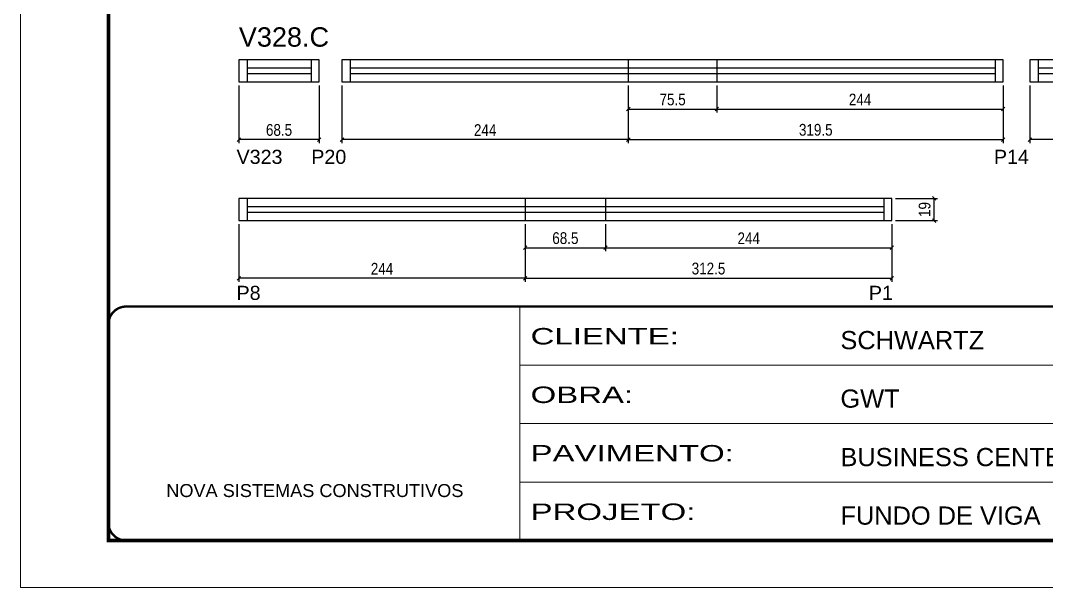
# Model space of a CAD drawing. Extents: x 3245 to 12416, y 917 to 10295.
# Drawn here: x 6429 to 7303, y 7809 to 8292 of the extents above; entities that cross this region are included whole.
import ezdxf

# ---------------------------------------------------------------- set-up
doc = ezdxf.new("R2010")
doc.units = 0
doc.linetypes.add('CONTINUO', pattern=[0])
doc.linetypes.add('DASHED', pattern=[0.75, 0.5, -0.25])
for name, color, linetype in [('5', 5, 'Continuous'), ('COTA', 241, 'Continuous'), ('NOMENCLATURA', 7, 'Continuous'), ('Painéis', 200, 'Continuous'), ('SARR_2.2x7', 40, 'Continuous')]:
    doc.layers.add(name, color=color, linetype=linetype)
doc.layers.add('Folhas', color=255, linetype='Continuous', lineweight=9)
doc.layers.add('SARRAFO DE PRESSAO', color=251, linetype='DASHED', lineweight=9)
doc.styles.add('ARIAL', font='arial.ttf')
doc.styles.add('COTA TECNICA-50', font='techl___.ttf', dxfattribs={"height": 10})
doc.styles.get("Standard").update_dxf_attribs({"font": 'arial.ttf'})
doc.styles.add('Tecnologia', font='')
doc.styles.get('Tecnologia').set_extended_font_data('Forgotten Futurist')
doc.dimstyles.new('COTA PAINEL-50', dxfattribs={"dimtxt": 10, "dimasz": 3, "dimexe": 3, "dimexo": 3, "dimgap": 3, "dimtad": 1, "dimdec": 1, "dimzin": 12, "dimdsep": 46, "dimtxsty": 'COTA TECNICA-50', "dimblk1": 'OBLIQUE', "dimblk2": 'OBLIQUE', "dimsah": 1, "dimcen": 0.9, "dimclrd": 4, "dimclre": 4, "dimclrt": 240, "dimadec": 1, "dimazin": 3, "dimtfac": 1, "dimtdec": 1, "dimtmove": 0, "dimatfit": 3, "dimfxl": 1, "dimtolj": 1, "dimtzin": 12, "dimarcsym": 0})

# ---------------------------------------------------------------- blocks, each defined once
blk = doc.blocks.new('9999999999')
at = {"color": 30, "linetype": 'CONTINUO'}
for p, q in [((98564.56, 34230.21), (98564.56, 34429.45)), ((98564.56, 34379.64), (99583.98, 34379.64)), ((98564.56, 34329.83), (99487.98, 34329.83)), ((98564.56, 34280.02), (99487.98, 34280.02))]:
    blk.add_line(p, q, dxfattribs=at)
at = {"color": 30, "linetype": 'CONTINUO', "const_width": 2}
blk.add_lwpolyline([(99583.98, 34230.21), (99583.98, 34414.45, 0.414214), (99568.98, 34429.45), (98228.98, 34429.45, 0.414214), (98213.98, 34414.45), (98213.98, 34245.21, 0.414214), (98228.98, 34230.21), (99583.98, 34230.21)], format="xyb", dxfattribs=at)
at = {"layer": 'Folhas'}
blk.add_lwpolyline([(98138.98, 34190.21), (99623.98, 34190.21), (99623.98, 35240.21), (98138.98, 35240.21)], close=True, dxfattribs=at)
at = {"layer": 'Folhas', "color": 30, "const_width": 3}
blk.add_lwpolyline([(98213.98, 34230.21), (99583.98, 34230.21), (99583.98, 35200.21), (98213.98, 35200.21)], close=True, dxfattribs=at)
at = {"color": 7, "linetype": 'Continuous', "ltscale": 5, "style": 'ARIAL'}
for s, height, p in [('SCHWARTZ', 15.483, (98837.68, 34393.13)), ('GWT', 15.483, (98837.68, 34343.32)), ('BUSINESS CENTER E LAZER - PROJEÇÃO', 15.4829, (98837.68, 34293.51)), ('NOVA SISTEMAS CONSTRUTIVOS', 11.0592, (98263.19, 34267.21)), ('FUNDO DE VIGA', 15.4829, (98837.68, 34243.7))]:
    blk.add_text(s, height=height, dxfattribs=at).set_placement(p)
at = {"layer": 'Folhas', "color": 7, "style": 'Tecnologia', "width": 1.5}
for s, p in [('CLIENTE:', (98573.65, 34397.17)), ('OBRA:', (98573.65, 34347.31)), ('PAVIMENTO:', (98573.65, 34297.5)), ('PROJETO:', (98573.65, 34247.69))]:
    blk.add_text(s, height=14, dxfattribs=at).set_placement(p)
blk = doc.blocks.new('_Oblique')
at = {"color": 0, "linetype": 'ByBlock', "lineweight": -2}
blk.add_line((-0.5, -0.5), (0.5, 0.5), dxfattribs=at)
blk = doc.blocks.new('*D341')
at = {"layer": 'COTA', "color": 4, "linetype": 'ByBlock', "lineweight": -2, "transparency": 16777216}
for p, q in [((6614.9, 8236.2), (6614.9, 8187.15)), ((6683.4, 8236.2), (6683.4, 8187.15)), ((6683.4, 8190.15), (6614.9, 8190.15))]:
    blk.add_line(p, q, dxfattribs=at)
at = {"layer": 'Defpoints', "color": 0, "linetype": 'ByBlock', "transparency": 16777216}
for p in [(6614.9, 8239.2), (6683.4, 8239.2), (6614.9, 8190.15)]:
    blk.add_point(p, dxfattribs=at)
at = {"layer": 'COTA', "color": 4, "linetype": 'ByBlock', "lineweight": -2, "transparency": 16777216, "xscale": 3, "yscale": 3, "zscale": 3, "rotation": 180}
blk.add_blockref('_Oblique', (6614.9, 8190.15), dxfattribs=at)
at = {"layer": 'COTA', "color": 4, "linetype": 'ByBlock', "lineweight": -2, "transparency": 16777216, "xscale": 3, "yscale": 3, "zscale": 3}
blk.add_blockref('_Oblique', (6683.4, 8190.15), dxfattribs=at)
at = {"layer": 'COTA', "color": 240, "linetype": 'ByBlock', "transparency": 16777216, "insert": (6649.15, 8198.28), "char_height": 10, "attachment_point": 5, "style": 'COTA TECNICA-50'}
blk.add_mtext('\\A1;68.5', dxfattribs=at)
blk = doc.blocks.new('*D342')
at = {"layer": 'COTA', "color": 4, "linetype": 'ByBlock', "lineweight": -2, "transparency": 16777216}
for p, q in [((6702.79, 8236.2), (6702.79, 8187.15)), ((6946.79, 8236.2), (6946.79, 8187.15)), ((6946.79, 8190.15), (6702.79, 8190.15))]:
    blk.add_line(p, q, dxfattribs=at)
at = {"layer": 'Defpoints', "color": 0, "linetype": 'ByBlock', "transparency": 16777216}
for p in [(6702.79, 8239.2), (6946.79, 8239.2), (6702.79, 8190.15)]:
    blk.add_point(p, dxfattribs=at)
at = {"layer": 'COTA', "color": 4, "linetype": 'ByBlock', "lineweight": -2, "transparency": 16777216, "xscale": 3, "yscale": 3, "zscale": 3, "rotation": 180}
blk.add_blockref('_Oblique', (6702.79, 8190.15), dxfattribs=at)
at = {"layer": 'COTA', "color": 4, "linetype": 'ByBlock', "lineweight": -2, "transparency": 16777216, "xscale": 3, "yscale": 3, "zscale": 3}
blk.add_blockref('_Oblique', (6946.79, 8190.15), dxfattribs=at)
at = {"layer": 'COTA', "color": 240, "linetype": 'ByBlock', "transparency": 16777216, "insert": (6824.79, 8198.22), "char_height": 10, "attachment_point": 5, "style": 'COTA TECNICA-50'}
blk.add_mtext('\\A1;244', dxfattribs=at)
blk = doc.blocks.new('*D343')
at = {"layer": 'COTA', "color": 4, "linetype": 'ByBlock', "lineweight": -2, "transparency": 16777216}
for p, q in [((6946.79, 8236.2), (6946.79, 8187.15)), ((7266.29, 8236.2), (7266.29, 8187.15)), ((6946.79, 8190.15), (7266.29, 8190.15))]:
    blk.add_line(p, q, dxfattribs=at)
at = {"layer": 'Defpoints', "color": 0, "linetype": 'ByBlock', "transparency": 16777216}
for p in [(6946.79, 8239.2), (7266.29, 8239.2), (7266.29, 8190.15)]:
    blk.add_point(p, dxfattribs=at)
at = {"layer": 'COTA', "color": 4, "linetype": 'ByBlock', "lineweight": -2, "transparency": 16777216, "xscale": 3, "yscale": 3, "zscale": 3, "rotation": 180}
blk.add_blockref('_Oblique', (6946.79, 8190.15), dxfattribs=at)
at = {"layer": 'COTA', "color": 4, "linetype": 'ByBlock', "lineweight": -2, "transparency": 16777216, "xscale": 3, "yscale": 3, "zscale": 3}
blk.add_blockref('_Oblique', (7266.29, 8190.15), dxfattribs=at)
at = {"layer": 'COTA', "color": 240, "linetype": 'ByBlock', "transparency": 16777216, "insert": (7106.54, 8198.4), "char_height": 10, "attachment_point": 5, "style": 'COTA TECNICA-50'}
blk.add_mtext('\\A1;319.5', dxfattribs=at)
blk = doc.blocks.new('*D344')
at = {"layer": 'COTA', "color": 4, "linetype": 'ByBlock', "lineweight": -2, "transparency": 16777216}
for p, q in [((6946.79, 8236.2), (6946.79, 8213.15)), ((7022.29, 8236.2), (7022.29, 8213.15)), ((6946.79, 8216.15), (7022.29, 8216.15))]:
    blk.add_line(p, q, dxfattribs=at)
at = {"layer": 'Defpoints', "color": 0, "linetype": 'ByBlock', "transparency": 16777216}
for p in [(6946.79, 8239.2), (7022.29, 8239.2), (7022.29, 8216.15)]:
    blk.add_point(p, dxfattribs=at)
at = {"layer": 'COTA', "color": 4, "linetype": 'ByBlock', "lineweight": -2, "transparency": 16777216, "xscale": 3, "yscale": 3, "zscale": 3, "rotation": 180}
blk.add_blockref('_Oblique', (6946.79, 8216.15), dxfattribs=at)
at = {"layer": 'COTA', "color": 4, "linetype": 'ByBlock', "lineweight": -2, "transparency": 16777216, "xscale": 3, "yscale": 3, "zscale": 3}
blk.add_blockref('_Oblique', (7022.29, 8216.15), dxfattribs=at)
at = {"layer": 'COTA', "color": 240, "linetype": 'ByBlock', "transparency": 16777216, "insert": (6984.54, 8224.26), "char_height": 10, "attachment_point": 5, "style": 'COTA TECNICA-50'}
blk.add_mtext('\\A1;75.5', dxfattribs=at)
blk = doc.blocks.new('*D345')
at = {"layer": 'COTA', "color": 4, "linetype": 'ByBlock', "lineweight": -2, "transparency": 16777216}
for p, q in [((7022.29, 8236.2), (7022.29, 8213.15)), ((7266.29, 8236.2), (7266.29, 8213.15)), ((7022.29, 8216.15), (7266.29, 8216.15))]:
    blk.add_line(p, q, dxfattribs=at)
at = {"layer": 'Defpoints', "color": 0, "linetype": 'ByBlock', "transparency": 16777216}
for p in [(7022.29, 8239.2), (7266.29, 8239.2), (7266.29, 8216.15)]:
    blk.add_point(p, dxfattribs=at)
at = {"layer": 'COTA', "color": 4, "linetype": 'ByBlock', "lineweight": -2, "transparency": 16777216, "xscale": 3, "yscale": 3, "zscale": 3, "rotation": 180}
blk.add_blockref('_Oblique', (7022.29, 8216.15), dxfattribs=at)
at = {"layer": 'COTA', "color": 4, "linetype": 'ByBlock', "lineweight": -2, "transparency": 16777216, "xscale": 3, "yscale": 3, "zscale": 3}
blk.add_blockref('_Oblique', (7266.29, 8216.15), dxfattribs=at)
at = {"layer": 'COTA', "color": 240, "linetype": 'ByBlock', "transparency": 16777216, "insert": (7144.29, 8224.22), "char_height": 10, "attachment_point": 5, "style": 'COTA TECNICA-50'}
blk.add_mtext('\\A1;244', dxfattribs=at)
blk = doc.blocks.new('*D346')
at = {"layer": 'COTA', "color": 4, "linetype": 'ByBlock', "lineweight": -2, "transparency": 16777216}
for p, q in [((7289, 8236.2), (7289, 8187.15)), ((7442, 8236.2), (7442, 8187.15)), ((7442, 8190.15), (7289, 8190.15))]:
    blk.add_line(p, q, dxfattribs=at)
at = {"layer": 'Defpoints', "color": 0, "linetype": 'ByBlock', "transparency": 16777216}
for p in [(7289, 8239.2), (7442, 8239.2), (7289, 8190.15)]:
    blk.add_point(p, dxfattribs=at)
at = {"layer": 'COTA', "color": 4, "linetype": 'ByBlock', "lineweight": -2, "transparency": 16777216, "xscale": 3, "yscale": 3, "zscale": 3, "rotation": 180}
blk.add_blockref('_Oblique', (7289, 8190.15), dxfattribs=at)
at = {"layer": 'COTA', "color": 4, "linetype": 'ByBlock', "lineweight": -2, "transparency": 16777216, "xscale": 3, "yscale": 3, "zscale": 3}
blk.add_blockref('_Oblique', (7442, 8190.15), dxfattribs=at)
at = {"layer": 'COTA', "color": 240, "linetype": 'ByBlock', "transparency": 16777216, "insert": (7365.5, 8198.37), "char_height": 10, "attachment_point": 5, "style": 'COTA TECNICA-50'}
blk.add_mtext('\\A1;153', dxfattribs=at)
blk = doc.blocks.new('*D349')
at = {"layer": 'COTA', "color": 4, "linetype": 'ByBlock', "lineweight": -2, "transparency": 16777216}
for p, q in [((6614.9, 8118.09), (6614.9, 8069.03)), ((6858.9, 8118.09), (6858.9, 8069.03)), ((6858.9, 8072.03), (6614.9, 8072.03))]:
    blk.add_line(p, q, dxfattribs=at)
at = {"layer": 'Defpoints', "color": 0, "linetype": 'ByBlock', "transparency": 16777216}
for p in [(6614.9, 8121.09), (6858.9, 8121.09), (6614.9, 8072.03)]:
    blk.add_point(p, dxfattribs=at)
at = {"layer": 'COTA', "color": 4, "linetype": 'ByBlock', "lineweight": -2, "transparency": 16777216, "xscale": 3, "yscale": 3, "zscale": 3, "rotation": 180}
blk.add_blockref('_Oblique', (6614.9, 8072.03), dxfattribs=at)
at = {"layer": 'COTA', "color": 4, "linetype": 'ByBlock', "lineweight": -2, "transparency": 16777216, "xscale": 3, "yscale": 3, "zscale": 3}
blk.add_blockref('_Oblique', (6858.9, 8072.03), dxfattribs=at)
at = {"layer": 'COTA', "color": 240, "linetype": 'ByBlock', "transparency": 16777216, "insert": (6736.9, 8080.11), "char_height": 10, "attachment_point": 5, "style": 'COTA TECNICA-50'}
blk.add_mtext('\\A1;244', dxfattribs=at)
blk = doc.blocks.new('*D350')
at = {"layer": 'COTA', "color": 4, "linetype": 'ByBlock', "lineweight": -2, "transparency": 16777216}
for p, q in [((6858.9, 8118.09), (6858.9, 8069.03)), ((7171.4, 8118.09), (7171.4, 8069.03)), ((6858.9, 8072.03), (7171.4, 8072.03))]:
    blk.add_line(p, q, dxfattribs=at)
at = {"layer": 'Defpoints', "color": 0, "linetype": 'ByBlock', "transparency": 16777216}
for p in [(6858.9, 8121.09), (7171.4, 8121.09), (7171.4, 8072.03)]:
    blk.add_point(p, dxfattribs=at)
at = {"layer": 'COTA', "color": 4, "linetype": 'ByBlock', "lineweight": -2, "transparency": 16777216, "xscale": 3, "yscale": 3, "zscale": 3, "rotation": 180}
blk.add_blockref('_Oblique', (6858.9, 8072.03), dxfattribs=at)
at = {"layer": 'COTA', "color": 4, "linetype": 'ByBlock', "lineweight": -2, "transparency": 16777216, "xscale": 3, "yscale": 3, "zscale": 3}
blk.add_blockref('_Oblique', (7171.4, 8072.03), dxfattribs=at)
at = {"layer": 'COTA', "color": 240, "linetype": 'ByBlock', "transparency": 16777216, "insert": (7015.15, 8080.25), "char_height": 10, "attachment_point": 5, "style": 'COTA TECNICA-50'}
blk.add_mtext('\\A1;312.5', dxfattribs=at)
blk = doc.blocks.new('*D351')
at = {"layer": 'COTA', "color": 4, "linetype": 'ByBlock', "lineweight": -2, "transparency": 16777216}
for p, q in [((6858.9, 8118.09), (6858.9, 8095.03)), ((6927.4, 8118.09), (6927.4, 8095.03)), ((6858.9, 8098.03), (6927.4, 8098.03))]:
    blk.add_line(p, q, dxfattribs=at)
at = {"layer": 'Defpoints', "color": 0, "linetype": 'ByBlock', "transparency": 16777216}
for p in [(6858.9, 8121.09), (6927.4, 8121.09), (6927.4, 8098.03)]:
    blk.add_point(p, dxfattribs=at)
at = {"layer": 'COTA', "color": 4, "linetype": 'ByBlock', "lineweight": -2, "transparency": 16777216, "xscale": 3, "yscale": 3, "zscale": 3, "rotation": 180}
blk.add_blockref('_Oblique', (6858.9, 8098.03), dxfattribs=at)
at = {"layer": 'COTA', "color": 4, "linetype": 'ByBlock', "lineweight": -2, "transparency": 16777216, "xscale": 3, "yscale": 3, "zscale": 3}
blk.add_blockref('_Oblique', (6927.4, 8098.03), dxfattribs=at)
at = {"layer": 'COTA', "color": 240, "linetype": 'ByBlock', "transparency": 16777216, "insert": (6893.15, 8106.16), "char_height": 10, "attachment_point": 5, "style": 'COTA TECNICA-50'}
blk.add_mtext('\\A1;68.5', dxfattribs=at)
blk = doc.blocks.new('*D352')
at = {"layer": 'COTA', "color": 4, "linetype": 'ByBlock', "lineweight": -2, "transparency": 16777216}
for p, q in [((6927.4, 8118.09), (6927.4, 8095.03)), ((7171.4, 8118.09), (7171.4, 8095.03)), ((6927.4, 8098.03), (7171.4, 8098.03))]:
    blk.add_line(p, q, dxfattribs=at)
at = {"layer": 'Defpoints', "color": 0, "linetype": 'ByBlock', "transparency": 16777216}
for p in [(6927.4, 8121.09), (7171.4, 8121.09), (7171.4, 8098.03)]:
    blk.add_point(p, dxfattribs=at)
at = {"layer": 'COTA', "color": 4, "linetype": 'ByBlock', "lineweight": -2, "transparency": 16777216, "xscale": 3, "yscale": 3, "zscale": 3, "rotation": 180}
blk.add_blockref('_Oblique', (6927.4, 8098.03), dxfattribs=at)
at = {"layer": 'COTA', "color": 4, "linetype": 'ByBlock', "lineweight": -2, "transparency": 16777216, "xscale": 3, "yscale": 3, "zscale": 3}
blk.add_blockref('_Oblique', (7171.4, 8098.03), dxfattribs=at)
at = {"layer": 'COTA', "color": 240, "linetype": 'ByBlock', "transparency": 16777216, "insert": (7049.4, 8106.1), "char_height": 10, "attachment_point": 5, "style": 'COTA TECNICA-50'}
blk.add_mtext('\\A1;244', dxfattribs=at)
blk = doc.blocks.new('*D353')
at = {"layer": 'COTA', "color": 4, "linetype": 'ByBlock', "lineweight": -2, "transparency": 16777216}
for p, q in [((7174.4, 8140.09), (7210.4, 8140.09)), ((7207.4, 8121.09), (7207.4, 8140.09)), ((7174.4, 8121.09), (7210.4, 8121.09))]:
    blk.add_line(p, q, dxfattribs=at)
at = {"layer": 'Defpoints', "color": 0, "linetype": 'ByBlock', "transparency": 16777216}
for p in [(7171.4, 8140.09), (7207.4, 8140.09), (7171.4, 8121.09)]:
    blk.add_point(p, dxfattribs=at)
at = {"layer": 'COTA', "color": 4, "linetype": 'ByBlock', "lineweight": -2, "transparency": 16777216, "xscale": 3, "yscale": 3, "zscale": 3}
for p, rotation in [((7207.4, 8140.09), 90), ((7207.4, 8121.09), 270)]:
    blk.add_blockref('_Oblique', p, dxfattribs=dict(at, rotation=rotation))
at = {"layer": 'COTA', "color": 240, "linetype": 'ByBlock', "transparency": 16777216, "insert": (7199.31, 8130.59), "char_height": 10, "attachment_point": 5, "rotation": 90, "style": 'COTA TECNICA-50'}
blk.add_mtext('\\A1;19', dxfattribs=at)

msp = doc.modelspace()

# ---------------------------------------------------------------- linework, layer by layer
at = {"layer": 'Painéis', "linetype": 'Continuous'}
for p, q in [((6946.79, 8258.2), (6946.79, 8239.2)), ((7022.29, 8258.2), (7022.29, 8239.2)), ((6858.9, 8140.09), (6858.9, 8121.09)), ((6927.4, 8140.09), (6927.4, 8121.09))]:
    msp.add_line(p, q, dxfattribs=at)
for points in [[(6683.4, 8258.2), (6614.9, 8258.2), (6614.9, 8239.2), (6683.4, 8239.2)], [(7266.29, 8258.2), (6702.79, 8258.2), (6702.79, 8239.2), (7266.29, 8239.2)], [(7442, 8258.2), (7289, 8258.2), (7289, 8239.2), (7442, 8239.2)], [(7171.4, 8140.09), (6614.9, 8140.09), (6614.9, 8121.09), (7171.4, 8121.09)]]:
    msp.add_lwpolyline(points, close=True, dxfattribs=at)
at = {"layer": 'SARR_2.2x7', "linetype": 'Continuous'}
for p, q in [((6621.9, 8258.2), (6621.9, 8239.2)), ((6676.4, 8258.2), (6676.4, 8239.2)), ((6709.79, 8258.2), (6709.79, 8239.2)), ((7259.29, 8258.2), (7259.29, 8239.2)), ((7296, 8258.2), (7296, 8239.2)), ((6621.9, 8251.2), (6676.4, 8251.2)), ((6676.4, 8246.2), (6621.9, 8246.2)), ((6709.79, 8251.2), (7259.29, 8251.2)), ((7259.29, 8246.2), (6709.79, 8246.2)), ((7296, 8251.2), (7435, 8251.2)), ((7435, 8246.2), (7296, 8246.2)), ((6621.9, 8140.09), (6621.9, 8121.09)), ((7164.4, 8140.09), (7164.4, 8121.09)), ((6621.9, 8133.09), (6858.9, 8133.09)), ((6858.9, 8133.09), (7164.4, 8133.09)), ((6858.9, 8128.09), (6621.9, 8128.09)), ((7164.4, 8128.09), (6858.9, 8128.09))]:
    msp.add_line(p, q, dxfattribs=at)

# ---------------------------------------------------------------- block references
at = {"layer": 'SARRAFO DE PRESSAO', "color": 6, "linetype": 'ByBlock'}
msp.add_blockref('9999999999', (-91710.13, -26381.5), dxfattribs=at)

# ---------------------------------------------------------------- texts
at = {"layer": '5', "linetype": 'Continuous'}
for s, p in [('V323', (6612.95, 8169.45)), ('P20', (6676.63, 8169.45)), ('P14', (7258.35, 8169.45)), ('P8', (6612.93, 8053.59)), ('P1', (7151.77, 8053.59))]:
    msp.add_text(s, height=12, rotation=359.99996, dxfattribs=at).set_placement(p)
at = {"layer": 'NOMENCLATURA', "linetype": 'Continuous'}
msp.add_text('V328.C', height=16.5, dxfattribs=at).set_placement((6614.9, 8269.27))

# ---------------------------------------------------------------- dimensions: what is measured, and where the dimension line sits
at = {"layer": 'COTA', "linetype": 'ByBlock'}
for base, p1, p2, angle, picture, middle in [((6614.9, 8190.15), (6683.4, 8239.2), (6614.9, 8239.2), 180, '*D341', (6649.15, 8198.28)), ((6702.79, 8190.15), (6946.79, 8239.2), (6702.79, 8239.2), 180, '*D342', (6824.79, 8198.22)), ((7289, 8190.15), (7442, 8239.2), (7289, 8239.2), 180, '*D346', (7365.5, 8198.37)), ((7207.4, 8140.09), (7171.4, 8121.09), (7171.4, 8140.09), 90, '*D353', (7199.31, 8130.59)), ((6614.9, 8072.03), (6858.9, 8121.09), (6614.9, 8121.09), 180, '*D349', (6736.9, 8080.11))]:
    dim = msp.add_linear_dim(base=base, p1=p1, p2=p2, angle=angle, dimstyle='COTA PAINEL-50', override={"dimarcsym": 1}, dxfattribs=at)
    dim.commit()
    dim.dimension.update_dxf_attribs({"geometry": picture, "text_midpoint": middle})
for base, p1, p2, override, picture, middle in [((7266.29, 8190.15), (6946.79, 8239.2), (7266.29, 8239.2), {"dimarcsym": 1}, '*D343', (7106.54, 8198.4)), ((7022.29, 8216.15), (6946.79, 8239.2), (7022.29, 8239.2), {"dimarcsym": 1}, '*D344', (6984.54, 8224.26)), ((7266.29, 8216.15), (7022.29, 8239.2), (7266.29, 8239.2), {"dimtmove": 1, "dimarcsym": 1}, '*D345', (7144.29, 8224.22)), ((7171.4, 8072.03), (6858.9, 8121.09), (7171.4, 8121.09), {"dimarcsym": 1}, '*D350', (7015.15, 8080.25)), ((6927.4, 8098.03), (6858.9, 8121.09), (6927.4, 8121.09), {"dimarcsym": 1}, '*D351', (6893.15, 8106.16)), ((7171.4, 8098.03), (6927.4, 8121.09), (7171.4, 8121.09), {"dimtmove": 1, "dimarcsym": 1}, '*D352', (7049.4, 8106.1))]:
    dim = msp.add_linear_dim(base=base, p1=p1, p2=p2, dimstyle='COTA PAINEL-50', override=override, dxfattribs=at)
    dim.commit()
    dim.dimension.update_dxf_attribs({"geometry": picture, "text_midpoint": middle})

doc.saveas('drawing.dxf')
